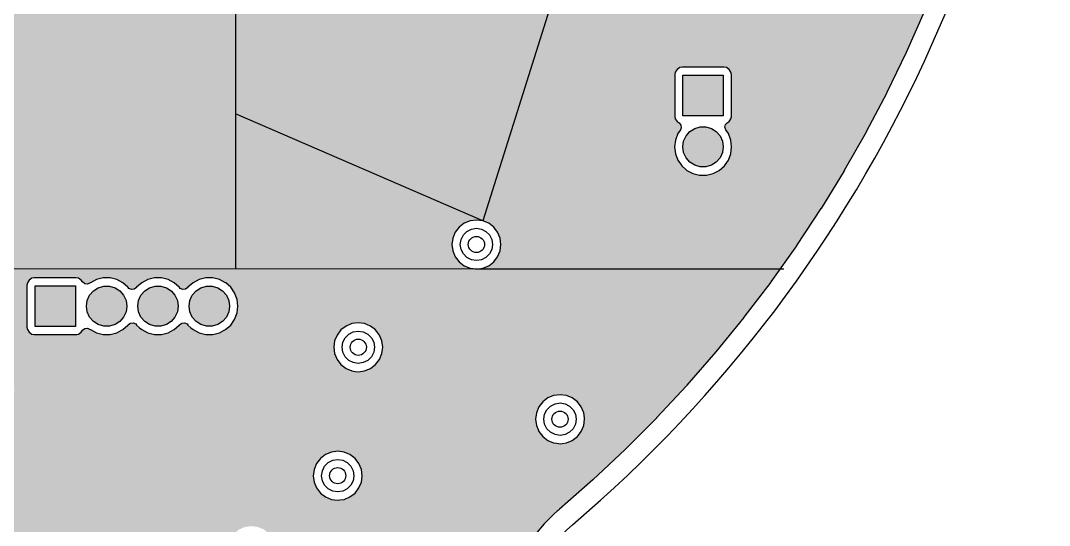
# Model space of a CAD drawing. Header units: millimetres. Extents: x -3894 to -3474, y -291 to 6.
# Drawn here: x -3628.17 to -3602.73, y -111.77 to -99.29 of the extents above; entities that cross this region are included whole.
import ezdxf

# ---------------------------------------------------------------- set-up
doc = ezdxf.new("R2010")
doc.units = ezdxf.units.MM
doc.layers.add('BLACK', color=7, linetype='Continuous')

msp = doc.modelspace()

# ---------------------------------------------------------------- hatches: boundary and pattern name
h = msp.add_hatch(color=256)
h.dxf.hatch_style = 1
h.paths.add_polyline_path([(-3613.481, -93.871), (-3613.471, -93.792), (-3616.961, -90.683), (-3617.022, -90.829), (-3617.118, -90.954), (-3617.243, -91.05), (-3617.39, -91.111), (-3617.459, -91.12), (-3617.546, -91.132), (-3617.633, -91.12), (-3617.703, -91.111), (-3617.849, -91.05), (-3621.903, -97.144), (-3621.84, -97.192), (-3621.744, -97.317), (-3621.684, -97.464), (-3621.663, -97.62), (-3621.684, -97.777), (-3621.744, -97.923), (-3621.84, -98.049), (-3621.966, -98.145), (-3622.112, -98.205), (-3622.216, -98.219), (-3622.269, -98.226), (-3622.347, -98.216), (-3622.425, -98.205), (-3622.572, -98.145), (-3622.697, -98.049), (-3622.793, -97.923), (-3622.807, -97.889), (-3622.854, -97.777), (-3622.854, -97.777), (-3622.857, -101.599), (-3616.744, -104.24)])
h.paths.add_polyline_path([(-3617.931, -97.669), (-3617.774, -97.648), (-3617.618, -97.669), (-3617.618, -97.669), (-3617.471, -97.729), (-3617.346, -97.826), (-3617.25, -97.951), (-3617.189, -98.097), (-3617.189, -98.097), (-3617.169, -98.254), (-3617.175, -98.306), (-3617.189, -98.411), (-3617.25, -98.557), (-3617.346, -98.682), (-3617.471, -98.778), (-3617.618, -98.839), (-3617.722, -98.853), (-3617.774, -98.86), (-3617.853, -98.849), (-3617.931, -98.839), (-3618.077, -98.778), (-3618.203, -98.682), (-3618.299, -98.557), (-3618.359, -98.411), (-3618.359, -98.411), (-3618.38, -98.254), (-3618.359, -98.097), (-3618.359, -98.097), (-3618.299, -97.951), (-3618.203, -97.826), (-3618.077, -97.729), (-3617.931, -97.669)], flags=16)
h.paths.add_polyline_path([(-3617.898, -97.873), (-3617.774, -97.854), (-3617.651, -97.873), (-3617.539, -97.93), (-3617.451, -98.019), (-3617.394, -98.13), (-3617.374, -98.254), (-3617.394, -98.377), (-3617.451, -98.489), (-3617.539, -98.577), (-3617.651, -98.634), (-3617.774, -98.654), (-3617.898, -98.634), (-3618.009, -98.577), (-3618.098, -98.489), (-3618.155, -98.377), (-3618.174, -98.254), (-3618.155, -98.13), (-3618.098, -98.019), (-3618.009, -97.93)], flags=0)
h.paths.add_polyline_path([(-3617.574, -98.254, -1), (-3617.974, -98.254, -1)], flags=0)
h = msp.add_hatch(color=256)
h.dxf.hatch_style = 1
h.paths.add_polyline_path([(-3605.047, -97.027), (-3605.046, -97.023), (-3604.705, -95.982), (-3604.704, -95.978), (-3604.398, -94.927), (-3612.399, -94.236), (-3612.448, -94.299), (-3612.573, -94.395), (-3612.719, -94.456), (-3612.824, -94.469), (-3612.876, -94.476), (-3612.954, -94.466), (-3613.033, -94.456), (-3613.179, -94.395), (-3613.304, -94.299), (-3613.4, -94.173), (-3613.461, -94.027), (-3613.461, -94.027), (-3613.481, -93.871), (-3616.744, -104.24), (-3616.744, -104.24), (-3616.598, -104.301), (-3616.472, -104.397), (-3616.376, -104.523), (-3616.316, -104.669), (-3616.295, -104.825), (-3616.316, -104.982), (-3616.376, -105.128), (-3616.472, -105.254), (-3616.598, -105.35), (-3616.744, -105.41), (-3616.849, -105.424), (-3616.862, -105.426), (-3609.391, -105.426), (-3608.988, -104.856), (-3608.985, -104.853), (-3608.383, -103.939), (-3608.381, -103.935), (-3607.809, -103.002), (-3607.807, -102.998), (-3607.267, -102.046), (-3607.265, -102.042), (-3606.756, -101.073), (-3606.755, -101.069), (-3606.279, -100.083), (-3606.277, -100.079), (-3605.834, -99.078), (-3605.833, -99.074), (-3605.424, -98.059), (-3605.422, -98.055)])
h.paths.add_polyline_path([(-3610.777, -100.442), (-3610.719, -100.454), (-3610.719, -100.454), (-3610.652, -100.498), (-3610.608, -100.564), (-3610.608, -100.564), (-3610.596, -100.623), (-3610.596, -100.623), (-3610.596, -101.662), (-3610.596, -101.662), (-3610.608, -101.721), (-3610.636, -101.763), (-3610.652, -101.787), (-3610.702, -101.82), (-3610.739, -101.859), (-3610.757, -101.927), (-3610.735, -101.993), (-3610.672, -102.084), (-3610.612, -102.244), (-3610.591, -102.412), (-3610.612, -102.581), (-3610.672, -102.74), (-3610.769, -102.88), (-3610.896, -102.993), (-3610.948, -103.021), (-3611.047, -103.072), (-3611.212, -103.113), (-3611.382, -103.113), (-3611.547, -103.072), (-3611.55, -103.07), (-3611.698, -102.993), (-3611.719, -102.974), (-3611.825, -102.88), (-3611.859, -102.831), (-3611.922, -102.74), (-3611.982, -102.581), (-3612.002, -102.412), (-3611.982, -102.244), (-3611.922, -102.084), (-3611.922, -102.084), (-3611.859, -101.993), (-3611.838, -101.943), (-3611.847, -101.874), (-3611.892, -101.82), (-3611.941, -101.787), (-3611.986, -101.721), (-3611.986, -101.721), (-3611.997, -101.662), (-3611.997, -100.623), (-3611.986, -100.564), (-3611.986, -100.564), (-3611.941, -100.498), (-3611.875, -100.454), (-3611.817, -100.442), (-3611.817, -100.442), (-3610.777, -100.442)], flags=16)
h.paths.add_polyline_path([(-3610.797, -100.642), (-3610.797, -101.642), (-3611.797, -101.642), (-3611.797, -100.642)], flags=0)
h.paths.add_polyline_path([(-3611.226, -101.917), (-3611.089, -101.958), (-3610.969, -102.035), (-3610.876, -102.142), (-3610.817, -102.272), (-3610.797, -102.412), (-3610.817, -102.553), (-3610.876, -102.683), (-3610.969, -102.79), (-3611.089, -102.867), (-3611.226, -102.907), (-3611.368, -102.907), (-3611.504, -102.867), (-3611.624, -102.79), (-3611.717, -102.683), (-3611.777, -102.553), (-3611.797, -102.412), (-3611.777, -102.272), (-3611.717, -102.142), (-3611.624, -102.035), (-3611.504, -101.958), (-3611.368, -101.917)], flags=0)
h = msp.add_hatch(color=256)
h.dxf.hatch_style = 1
h.paths.add_polyline_path([(-3622.854, -97.777), (-3622.874, -97.62), (-3626.901, -98.41), (-3626.922, -98.57), (-3626.982, -98.716), (-3627.078, -98.842), (-3627.204, -98.938), (-3627.35, -98.998), (-3627.455, -99.012), (-3627.507, -99.019), (-3627.585, -99.009), (-3627.664, -98.998), (-3627.81, -98.938), (-3627.935, -98.842), (-3628.031, -98.716), (-3628.092, -98.57), (-3628.092, -98.57), (-3628.102, -98.492), (-3634.002, -98.943), (-3634.002, -105.41), (-3622.861, -105.42)])
h.paths.add_polyline_path([(-3629.236, -100.208), (-3629.297, -100.354), (-3629.393, -100.479), (-3629.518, -100.575), (-3629.665, -100.636), (-3629.769, -100.65), (-3629.821, -100.657), (-3629.9, -100.646), (-3629.978, -100.636), (-3630.124, -100.575), (-3630.25, -100.479), (-3630.346, -100.354), (-3630.406, -100.208), (-3630.406, -100.208), (-3630.427, -100.051), (-3630.406, -99.894), (-3630.406, -99.894), (-3630.346, -99.748), (-3630.25, -99.623), (-3630.124, -99.526), (-3629.978, -99.466), (-3629.978, -99.466), (-3629.821, -99.445), (-3629.665, -99.466), (-3629.665, -99.466), (-3629.518, -99.526), (-3629.393, -99.623), (-3629.297, -99.748), (-3629.236, -99.894), (-3629.216, -100.051)], flags=16)
h.paths.add_polyline_path([(-3629.211, -101.619), (-3629.206, -101.662), (-3629.198, -101.721), (-3629.191, -101.776), (-3629.211, -101.933), (-3629.272, -102.079), (-3629.368, -102.204), (-3629.493, -102.3), (-3629.64, -102.361), (-3629.744, -102.375), (-3629.796, -102.382), (-3629.896, -102.368), (-3629.953, -102.361), (-3630.099, -102.3), (-3630.225, -102.204), (-3630.321, -102.079), (-3630.326, -102.066), (-3630.381, -101.933), (-3630.381, -101.933), (-3630.402, -101.776), (-3630.381, -101.619), (-3630.381, -101.619), (-3630.321, -101.473), (-3630.225, -101.348), (-3630.099, -101.251), (-3629.953, -101.191), (-3629.953, -101.191), (-3629.796, -101.17), (-3629.64, -101.191), (-3629.64, -101.191), (-3629.493, -101.251), (-3629.368, -101.348), (-3629.272, -101.473)], flags=16)
h.paths.add_polyline_path([(-3629.421, -100.051), (-3629.441, -100.174), (-3629.498, -100.286), (-3629.586, -100.374), (-3629.698, -100.431), (-3629.821, -100.451), (-3629.945, -100.431), (-3630.056, -100.374), (-3630.145, -100.286), (-3630.202, -100.174), (-3630.221, -100.051), (-3630.202, -99.927), (-3630.145, -99.816), (-3630.056, -99.727), (-3629.945, -99.67), (-3629.821, -99.651), (-3629.698, -99.67), (-3629.586, -99.727), (-3629.498, -99.816), (-3629.441, -99.927)], flags=0)
h.paths.add_polyline_path([(-3629.416, -101.652), (-3629.396, -101.776), (-3629.416, -101.899), (-3629.473, -102.011), (-3629.561, -102.099), (-3629.673, -102.156), (-3629.796, -102.176), (-3629.92, -102.156), (-3630.031, -102.099), (-3630.12, -102.011), (-3630.177, -101.899), (-3630.196, -101.776), (-3630.177, -101.652), (-3630.12, -101.541), (-3630.031, -101.452), (-3629.92, -101.395), (-3629.796, -101.376), (-3629.673, -101.395), (-3629.561, -101.452), (-3629.473, -101.541)], flags=0)
h.paths.add_polyline_path([(-3630.021, -100.051, -1), (-3629.621, -100.051, -1)], flags=0)
h.paths.add_polyline_path([(-3629.596, -101.776, -1), (-3629.996, -101.776, -1)], flags=0)
h = msp.add_hatch(color=256)
h.dxf.hatch_style = 1
h.paths.add_polyline_path([(-3610.797, -100.642), (-3611.797, -100.642), (-3611.797, -101.642), (-3610.797, -101.642)])
h.paths.add_polyline_path([(-3610.817, -102.553), (-3610.797, -102.412), (-3610.817, -102.272), (-3610.876, -102.142), (-3610.969, -102.035), (-3611.089, -101.958), (-3611.226, -101.917), (-3611.368, -101.917), (-3611.504, -101.958), (-3611.624, -102.035), (-3611.717, -102.142), (-3611.777, -102.272), (-3611.797, -102.412), (-3611.777, -102.553), (-3611.717, -102.683), (-3611.624, -102.79), (-3611.504, -102.867), (-3611.368, -102.907), (-3611.226, -102.907), (-3611.089, -102.867), (-3610.969, -102.79), (-3610.876, -102.683)])
h = msp.add_hatch(color=256)
h.dxf.hatch_style = 1
h.paths.add_polyline_path([(-3622.857, -101.599), (-3622.861, -105.42), (-3616.94, -105.426), (-3616.979, -105.421), (-3617.058, -105.41), (-3617.204, -105.35), (-3617.329, -105.254), (-3617.425, -105.128), (-3617.486, -104.982), (-3617.486, -104.982), (-3617.506, -104.825), (-3617.486, -104.669), (-3617.486, -104.669), (-3617.425, -104.523), (-3617.329, -104.397), (-3617.204, -104.301), (-3617.058, -104.24), (-3617.058, -104.24), (-3616.901, -104.22), (-3616.744, -104.24)])
h = msp.add_hatch(color=256)
h.dxf.hatch_style = 1
h.paths.add_polyline_path([(-3612.45, -109.114), (-3612.447, -109.111), (-3611.702, -108.31), (-3611.699, -108.306), (-3610.98, -107.481), (-3610.978, -107.477), (-3610.287, -106.628), (-3610.285, -106.625), (-3609.623, -105.753), (-3609.62, -105.75), (-3609.391, -105.426), (-3616.862, -105.426), (-3616.901, -105.431), (-3616.94, -105.426), (-3640.023, -105.404), (-3638.95, -113.685), (-3616.227, -113.899), (-3616.167, -113.558), (-3616.167, -113.558), (-3616.078, -113.223), (-3615.961, -112.897), (-3615.815, -112.582), (-3615.643, -112.281), (-3615.643, -112.281), (-3615.446, -111.996), (-3615.224, -111.73), (-3614.981, -111.483), (-3614.981, -111.483), (-3614.905, -111.418), (-3614.905, -111.418), (-3614.881, -111.398), (-3614.881, -111.398), (-3614.849, -111.371), (-3614.848, -111.37), (-3614.025, -110.646), (-3614.022, -110.643), (-3613.225, -109.893), (-3613.222, -109.89)])
h.paths.add_polyline_path([(-3629.519, -108.57), (-3629.539, -108.413), (-3629.519, -108.257), (-3629.519, -108.257), (-3629.458, -108.111), (-3629.362, -107.985), (-3629.237, -107.889), (-3629.091, -107.828), (-3629.091, -107.828), (-3628.934, -107.808), (-3628.777, -107.828), (-3628.777, -107.828), (-3628.631, -107.889), (-3628.505, -107.985), (-3628.409, -108.111), (-3628.349, -108.257), (-3628.331, -108.394), (-3628.328, -108.413), (-3628.349, -108.57), (-3628.409, -108.716), (-3628.505, -108.842), (-3628.631, -108.938), (-3628.777, -108.998), (-3628.882, -109.012), (-3628.934, -109.019), (-3629.012, -109.009), (-3629.091, -108.998), (-3629.237, -108.938), (-3629.362, -108.842), (-3629.458, -108.716), (-3629.519, -108.57)], flags=16)
h.paths.add_polyline_path([(-3629.334, -108.413), (-3629.314, -108.29), (-3629.257, -108.178), (-3629.169, -108.09), (-3629.057, -108.033), (-3628.934, -108.013), (-3628.81, -108.033), (-3628.699, -108.09), (-3628.61, -108.178), (-3628.553, -108.29), (-3628.534, -108.413), (-3628.553, -108.537), (-3628.61, -108.648), (-3628.699, -108.737), (-3628.81, -108.794), (-3628.934, -108.813), (-3629.057, -108.794), (-3629.169, -108.737), (-3629.257, -108.648), (-3629.314, -108.537)], flags=0)
h.paths.add_polyline_path([(-3629.134, -108.413, -1), (-3628.734, -108.413, -1)], flags=0)
h.paths.add_polyline_path([(-3628.015, -106.869), (-3628.015, -105.83), (-3628.004, -105.771), (-3627.959, -105.705), (-3627.893, -105.661), (-3627.835, -105.649), (-3627.835, -105.649), (-3626.795, -105.649), (-3626.795, -105.649), (-3626.737, -105.661), (-3626.737, -105.661), (-3626.67, -105.705), (-3626.639, -105.752), (-3626.586, -105.796), (-3626.517, -105.805), (-3626.454, -105.776), (-3626.446, -105.769), (-3626.446, -105.769), (-3626.295, -105.69), (-3626.13, -105.649), (-3625.96, -105.649), (-3625.795, -105.69), (-3625.644, -105.769), (-3625.517, -105.881), (-3625.512, -105.888), (-3625.494, -105.909), (-3625.431, -105.94), (-3625.362, -105.932), (-3625.308, -105.888), (-3625.303, -105.881), (-3625.176, -105.769), (-3625.025, -105.69), (-3624.86, -105.649), (-3624.69, -105.649), (-3624.525, -105.69), (-3624.374, -105.769), (-3624.247, -105.881), (-3624.242, -105.888), (-3624.224, -105.909), (-3624.161, -105.94), (-3624.092, -105.932), (-3624.038, -105.888), (-3624.033, -105.881), (-3623.906, -105.769), (-3623.755, -105.69), (-3623.59, -105.649), (-3623.42, -105.649), (-3623.255, -105.69), (-3623.104, -105.769), (-3623.096, -105.776), (-3622.977, -105.881), (-3622.88, -106.021), (-3622.82, -106.181), (-3622.799, -106.349), (-3622.82, -106.518), (-3622.88, -106.677), (-3622.977, -106.817), (-3623.104, -106.93), (-3623.136, -106.947), (-3623.255, -107.009), (-3623.42, -107.05), (-3623.59, -107.05), (-3623.755, -107.009), (-3623.906, -106.93), (-3623.958, -106.884), (-3624.033, -106.817), (-3624.038, -106.81), (-3624.056, -106.79), (-3624.118, -106.759), (-3624.188, -106.766), (-3624.242, -106.81), (-3624.247, -106.817), (-3624.374, -106.93), (-3624.406, -106.947), (-3624.525, -107.009), (-3624.69, -107.05), (-3624.86, -107.05), (-3625.025, -107.009), (-3625.176, -106.93), (-3625.228, -106.884), (-3625.303, -106.817), (-3625.308, -106.81), (-3625.326, -106.79), (-3625.388, -106.759), (-3625.458, -106.766), (-3625.512, -106.81), (-3625.517, -106.817), (-3625.644, -106.93), (-3625.676, -106.947), (-3625.795, -107.009), (-3625.96, -107.05), (-3626.13, -107.05), (-3626.295, -107.009), (-3626.446, -106.93), (-3626.454, -106.923), (-3626.516, -106.894), (-3626.585, -106.902), (-3626.639, -106.947), (-3626.67, -106.994), (-3626.737, -107.038), (-3626.78, -107.047), (-3626.795, -107.05), (-3627.835, -107.05), (-3627.835, -107.05), (-3627.835, -107.05), (-3627.893, -107.038), (-3627.893, -107.038), (-3627.959, -106.994), (-3628.004, -106.928)], flags=16)
h.paths.add_polyline_path([(-3627.815, -106.849), (-3627.815, -105.849), (-3626.815, -105.849), (-3626.815, -106.849)], flags=0)
h.paths.add_polyline_path([(-3626.525, -106.49), (-3626.545, -106.349), (-3626.525, -106.209), (-3626.465, -106.079), (-3626.372, -105.972), (-3626.252, -105.895), (-3626.116, -105.854), (-3625.974, -105.854), (-3625.837, -105.895), (-3625.717, -105.972), (-3625.624, -106.079), (-3625.565, -106.209), (-3625.545, -106.349), (-3625.565, -106.49), (-3625.624, -106.62), (-3625.717, -106.727), (-3625.837, -106.804), (-3625.974, -106.844), (-3626.116, -106.844), (-3626.252, -106.804), (-3626.372, -106.727), (-3626.465, -106.62)], flags=0)
h.paths.add_polyline_path([(-3625.255, -106.49), (-3625.275, -106.349), (-3625.255, -106.209), (-3625.195, -106.079), (-3625.102, -105.972), (-3624.982, -105.895), (-3624.846, -105.854), (-3624.704, -105.854), (-3624.567, -105.895), (-3624.447, -105.972), (-3624.354, -106.079), (-3624.295, -106.209), (-3624.275, -106.349), (-3624.295, -106.49), (-3624.354, -106.62), (-3624.447, -106.727), (-3624.567, -106.804), (-3624.704, -106.844), (-3624.846, -106.844), (-3624.982, -106.804), (-3625.102, -106.727), (-3625.195, -106.62)], flags=0)
h.paths.add_polyline_path([(-3623.985, -106.49), (-3624.005, -106.349), (-3623.985, -106.209), (-3623.925, -106.079), (-3623.832, -105.972), (-3623.712, -105.895), (-3623.576, -105.854), (-3623.434, -105.854), (-3623.297, -105.895), (-3623.177, -105.972), (-3623.084, -106.079), (-3623.025, -106.209), (-3623.005, -106.349), (-3623.025, -106.49), (-3623.084, -106.62), (-3623.177, -106.727), (-3623.297, -106.804), (-3623.434, -106.844), (-3623.576, -106.844), (-3623.712, -106.804), (-3623.832, -106.727), (-3623.925, -106.62)], flags=0)
h.paths.add_polyline_path([(-3623.048, -112.235), (-3623.048, -112.235), (-3622.988, -112.089), (-3622.892, -111.964), (-3622.766, -111.867), (-3622.62, -111.807), (-3622.62, -111.807), (-3622.463, -111.786), (-3622.307, -111.807), (-3622.307, -111.807), (-3622.16, -111.867), (-3622.035, -111.964), (-3621.939, -112.089), (-3621.878, -112.235), (-3621.86, -112.373), (-3621.858, -112.392), (-3621.878, -112.549), (-3621.939, -112.695), (-3622.035, -112.82), (-3622.16, -112.916), (-3622.307, -112.977), (-3622.411, -112.991), (-3622.463, -112.998), (-3622.542, -112.987), (-3622.62, -112.977), (-3622.766, -112.916), (-3622.892, -112.82), (-3622.988, -112.695), (-3622.996, -112.675), (-3623.048, -112.549), (-3623.048, -112.549), (-3623.069, -112.392)], flags=16)
h.paths.add_polyline_path([(-3622.844, -112.268), (-3622.787, -112.157), (-3622.698, -112.068), (-3622.587, -112.011), (-3622.463, -111.992), (-3622.34, -112.011), (-3622.228, -112.068), (-3622.14, -112.157), (-3622.083, -112.268), (-3622.063, -112.392), (-3622.083, -112.515), (-3622.14, -112.627), (-3622.228, -112.715), (-3622.34, -112.772), (-3622.463, -112.792), (-3622.587, -112.772), (-3622.698, -112.715), (-3622.787, -112.627), (-3622.844, -112.515), (-3622.863, -112.392)], flags=0)
h.paths.add_polyline_path([(-3622.263, -112.392, -1), (-3622.663, -112.392, -1)], flags=0)
h.paths.add_polyline_path([(-3620.915, -110.384), (-3620.915, -110.384), (-3620.854, -110.238), (-3620.758, -110.112), (-3620.633, -110.016), (-3620.487, -109.955), (-3620.487, -109.955), (-3620.33, -109.935), (-3620.173, -109.955), (-3620.173, -109.955), (-3620.069, -109.998), (-3620.027, -110.016), (-3619.901, -110.112), (-3619.805, -110.238), (-3619.745, -110.384), (-3619.724, -110.54), (-3619.745, -110.697), (-3619.805, -110.843), (-3619.901, -110.969), (-3620.027, -111.065), (-3620.173, -111.125), (-3620.278, -111.139), (-3620.33, -111.146), (-3620.408, -111.136), (-3620.487, -111.125), (-3620.633, -111.065), (-3620.758, -110.969), (-3620.854, -110.843), (-3620.915, -110.697), (-3620.915, -110.697), (-3620.935, -110.54)], flags=16)
h.paths.add_polyline_path([(-3620.73, -110.54), (-3620.71, -110.417), (-3620.653, -110.305), (-3620.565, -110.217), (-3620.453, -110.16), (-3620.33, -110.14), (-3620.206, -110.16), (-3620.095, -110.217), (-3620.006, -110.305), (-3619.949, -110.417), (-3619.93, -110.54), (-3619.949, -110.664), (-3620.006, -110.775), (-3620.095, -110.864), (-3620.206, -110.921), (-3620.33, -110.94), (-3620.453, -110.921), (-3620.565, -110.864), (-3620.653, -110.775), (-3620.71, -110.664)], flags=0)
h.paths.add_polyline_path([(-3620.13, -110.54, -1), (-3620.53, -110.54, -1)], flags=0)
h.paths.add_polyline_path([(-3620.427, -107.365), (-3620.407, -107.209), (-3620.407, -107.209), (-3620.346, -107.063), (-3620.25, -106.937), (-3620.125, -106.841), (-3619.979, -106.78), (-3619.979, -106.78), (-3619.822, -106.76), (-3619.665, -106.78), (-3619.665, -106.78), (-3619.592, -106.81), (-3619.519, -106.841), (-3619.393, -106.937), (-3619.297, -107.063), (-3619.237, -107.209), (-3619.216, -107.365), (-3619.237, -107.522), (-3619.297, -107.668), (-3619.393, -107.794), (-3619.519, -107.89), (-3619.665, -107.95), (-3619.77, -107.964), (-3619.822, -107.971), (-3619.9, -107.961), (-3619.979, -107.95), (-3620.125, -107.89), (-3620.25, -107.794), (-3620.346, -107.668), (-3620.407, -107.522), (-3620.407, -107.522)], flags=16)
h.paths.add_polyline_path([(-3620.222, -107.365), (-3620.202, -107.242), (-3620.145, -107.13), (-3620.057, -107.042), (-3619.945, -106.985), (-3619.822, -106.965), (-3619.698, -106.985), (-3619.587, -107.042), (-3619.498, -107.13), (-3619.441, -107.242), (-3619.422, -107.365), (-3619.441, -107.489), (-3619.498, -107.6), (-3619.587, -107.689), (-3619.698, -107.746), (-3619.822, -107.765), (-3619.945, -107.746), (-3620.057, -107.689), (-3620.145, -107.6), (-3620.202, -107.489)], flags=0)
h.paths.add_polyline_path([(-3620.022, -107.365, -1), (-3619.622, -107.365, -1)], flags=0)
h.paths.add_polyline_path([(-3615.419, -108.987), (-3615.419, -108.987), (-3615.358, -108.841), (-3615.262, -108.715), (-3615.137, -108.619), (-3614.991, -108.558), (-3614.991, -108.558), (-3614.834, -108.538), (-3614.677, -108.558), (-3614.677, -108.558), (-3614.531, -108.619), (-3614.405, -108.715), (-3614.309, -108.841), (-3614.249, -108.987), (-3614.232, -109.113), (-3614.228, -109.143), (-3614.249, -109.3), (-3614.309, -109.446), (-3614.405, -109.572), (-3614.531, -109.668), (-3614.677, -109.728), (-3614.782, -109.742), (-3614.834, -109.749), (-3614.912, -109.739), (-3614.991, -109.728), (-3615.137, -109.668), (-3615.262, -109.572), (-3615.358, -109.446), (-3615.378, -109.398), (-3615.419, -109.3), (-3615.419, -109.3), (-3615.439, -109.143)], flags=16)
h.paths.add_polyline_path([(-3615.234, -109.143), (-3615.214, -109.02), (-3615.157, -108.908), (-3615.069, -108.82), (-3614.957, -108.763), (-3614.834, -108.743), (-3614.71, -108.763), (-3614.599, -108.82), (-3614.51, -108.908), (-3614.453, -109.02), (-3614.434, -109.143), (-3614.453, -109.267), (-3614.51, -109.378), (-3614.599, -109.467), (-3614.71, -109.524), (-3614.834, -109.543), (-3614.957, -109.524), (-3615.069, -109.467), (-3615.157, -109.378), (-3615.214, -109.267)], flags=0)
h.paths.add_polyline_path([(-3614.634, -109.143, -1), (-3615.034, -109.143, -1)], flags=0)
h = msp.add_hatch(color=256)
h.dxf.hatch_style = 1
h.paths.add_polyline_path([(-3623.025, -106.209), (-3623.084, -106.079), (-3623.177, -105.972), (-3623.297, -105.895), (-3623.434, -105.854), (-3623.576, -105.854), (-3623.712, -105.895), (-3623.832, -105.972), (-3623.925, -106.079), (-3623.985, -106.209), (-3624.005, -106.349), (-3623.985, -106.49), (-3623.925, -106.62), (-3623.832, -106.727), (-3623.712, -106.804), (-3623.576, -106.844), (-3623.434, -106.844), (-3623.297, -106.804), (-3623.177, -106.727), (-3623.084, -106.62), (-3623.025, -106.49), (-3623.005, -106.349)])
h.paths.add_polyline_path([(-3624.275, -106.349), (-3624.295, -106.209), (-3624.354, -106.079), (-3624.447, -105.972), (-3624.567, -105.895), (-3624.704, -105.854), (-3624.846, -105.854), (-3624.982, -105.895), (-3625.102, -105.972), (-3625.195, -106.079), (-3625.255, -106.209), (-3625.275, -106.349), (-3625.255, -106.49), (-3625.195, -106.62), (-3625.102, -106.727), (-3624.982, -106.804), (-3624.846, -106.844), (-3624.704, -106.844), (-3624.567, -106.804), (-3624.447, -106.727), (-3624.354, -106.62), (-3624.295, -106.49)])
h.paths.add_polyline_path([(-3625.545, -106.349), (-3625.565, -106.209), (-3625.624, -106.079), (-3625.717, -105.972), (-3625.837, -105.895), (-3625.974, -105.854), (-3626.116, -105.854), (-3626.252, -105.895), (-3626.372, -105.972), (-3626.465, -106.079), (-3626.525, -106.209), (-3626.545, -106.349), (-3626.525, -106.49), (-3626.465, -106.62), (-3626.372, -106.727), (-3626.252, -106.804), (-3626.116, -106.844), (-3625.974, -106.844), (-3625.837, -106.804), (-3625.717, -106.727), (-3625.624, -106.62), (-3625.565, -106.49)])
h.paths.add_polyline_path([(-3626.815, -105.849), (-3627.815, -105.849), (-3627.815, -106.849), (-3626.815, -106.849)])

# ---------------------------------------------------------------- linework, layer by layer
for p, q in [((-3613.481, -93.871), (-3616.744, -104.24)), ((-3622.854, -97.777), (-3622.861, -105.42)), ((-3616.744, -104.24), (-3622.857, -101.599)), ((-3663.106, -105.382), (-3616.94, -105.426)), ((-3616.94, -105.426), (-3609.304, -105.426))]:
    msp.add_line(p, q)
at = {"layer": 'BLACK', "linetype": 'Continuous'}
for p, q in [((-3605.834, -99.078), (-3606.277, -100.079)), ((-3606.279, -100.083), (-3606.755, -101.069)), ((-3606.277, -100.079), (-3606.279, -100.083)), ((-3611.875, -100.454), (-3611.941, -100.498)), ((-3611.817, -100.442), (-3611.875, -100.454)), ((-3611.875, -100.454), (-3611.875, -100.454)), ((-3610.777, -100.442), (-3611.817, -100.442)), ((-3611.817, -100.442), (-3611.817, -100.442)), ((-3610.719, -100.454), (-3610.777, -100.442)), ((-3610.777, -100.442), (-3610.777, -100.442)), ((-3610.652, -100.498), (-3610.719, -100.454)), ((-3610.719, -100.454), (-3610.719, -100.454)), ((-3611.986, -100.564), (-3611.997, -100.623)), ((-3611.997, -100.623), (-3611.997, -101.662)), ((-3611.941, -100.498), (-3611.986, -100.564)), ((-3611.986, -100.564), (-3611.986, -100.564)), ((-3611.797, -101.642), (-3611.797, -100.642)), ((-3611.797, -100.642), (-3610.797, -100.642)), ((-3610.797, -100.642), (-3610.797, -101.642)), ((-3610.608, -100.564), (-3610.652, -100.498)), ((-3610.596, -100.623), (-3610.608, -100.564)), ((-3610.608, -100.564), (-3610.608, -100.564)), ((-3610.596, -101.662), (-3610.596, -100.623)), ((-3610.596, -100.623), (-3610.596, -100.623)), ((-3606.756, -101.073), (-3607.265, -102.042)), ((-3606.755, -101.069), (-3606.756, -101.073)), ((-3611.997, -101.662), (-3611.986, -101.721)), ((-3611.986, -101.721), (-3611.986, -101.721)), ((-3611.986, -101.721), (-3611.941, -101.787)), ((-3610.797, -101.642), (-3611.797, -101.642)), ((-3610.636, -101.763), (-3610.608, -101.721)), ((-3610.608, -101.721), (-3610.596, -101.662)), ((-3610.608, -101.721), (-3610.608, -101.721)), ((-3610.608, -101.721), (-3610.608, -101.721)), ((-3610.596, -101.662), (-3610.596, -101.662)), ((-3611.941, -101.787), (-3611.892, -101.82)), ((-3611.859, -101.993), (-3611.922, -102.084)), ((-3611.892, -101.82), (-3611.847, -101.874)), ((-3611.838, -101.943), (-3611.859, -101.993)), ((-3611.847, -101.874), (-3611.838, -101.943)), ((-3611.624, -102.035), (-3611.504, -101.958)), ((-3611.504, -101.958), (-3611.368, -101.917)), ((-3611.368, -101.917), (-3611.226, -101.917)), ((-3611.226, -101.917), (-3611.089, -101.958)), ((-3611.089, -101.958), (-3610.969, -102.035)), ((-3610.757, -101.927), (-3610.739, -101.859)), ((-3610.735, -101.993), (-3610.757, -101.927)), ((-3610.739, -101.859), (-3610.702, -101.82)), ((-3610.672, -102.084), (-3610.735, -101.993)), ((-3610.702, -101.82), (-3610.652, -101.787)), ((-3610.652, -101.787), (-3610.636, -101.763)), ((-3611.982, -102.244), (-3612.002, -102.412)), ((-3611.922, -102.084), (-3611.982, -102.244)), ((-3611.982, -102.244), (-3611.982, -102.244)), ((-3611.922, -102.084), (-3611.922, -102.084)), ((-3611.777, -102.272), (-3611.717, -102.142)), ((-3611.717, -102.142), (-3611.624, -102.035)), ((-3610.969, -102.035), (-3610.876, -102.142)), ((-3610.876, -102.142), (-3610.817, -102.272)), ((-3610.612, -102.244), (-3610.672, -102.084)), ((-3610.672, -102.084), (-3610.672, -102.084)), ((-3610.672, -102.084), (-3610.672, -102.084)), ((-3610.591, -102.412), (-3610.612, -102.244)), ((-3607.267, -102.046), (-3607.807, -102.998)), ((-3607.265, -102.042), (-3607.267, -102.046)), ((-3612.002, -102.412), (-3611.982, -102.581)), ((-3611.797, -102.412), (-3611.777, -102.272)), ((-3611.777, -102.553), (-3611.797, -102.412)), ((-3610.817, -102.272), (-3610.797, -102.412)), ((-3610.797, -102.412), (-3610.817, -102.553)), ((-3610.612, -102.581), (-3610.591, -102.412)), ((-3611.982, -102.581), (-3611.982, -102.581)), ((-3611.982, -102.581), (-3611.922, -102.74)), ((-3611.922, -102.74), (-3611.859, -102.831)), ((-3611.717, -102.683), (-3611.777, -102.553)), ((-3611.624, -102.79), (-3611.717, -102.683)), ((-3610.876, -102.683), (-3610.969, -102.79)), ((-3610.817, -102.553), (-3610.876, -102.683)), ((-3610.769, -102.88), (-3610.672, -102.74)), ((-3610.672, -102.74), (-3610.612, -102.581)), ((-3611.859, -102.831), (-3611.825, -102.88)), ((-3611.825, -102.88), (-3611.719, -102.974)), ((-3611.719, -102.974), (-3611.698, -102.993)), ((-3611.698, -102.993), (-3611.55, -103.07)), ((-3611.504, -102.867), (-3611.624, -102.79)), ((-3611.368, -102.907), (-3611.504, -102.867)), ((-3611.226, -102.907), (-3611.368, -102.907)), ((-3611.089, -102.867), (-3611.226, -102.907)), ((-3610.969, -102.79), (-3611.089, -102.867)), ((-3611.047, -103.072), (-3610.948, -103.021)), ((-3610.948, -103.021), (-3610.896, -102.993)), ((-3610.896, -102.993), (-3610.769, -102.88)), ((-3610.896, -102.993), (-3610.896, -102.993)), ((-3610.896, -102.993), (-3610.896, -102.993)), ((-3607.809, -103.002), (-3608.381, -103.935)), ((-3607.807, -102.998), (-3607.809, -103.002)), ((-3611.55, -103.07), (-3611.547, -103.072)), ((-3611.547, -103.072), (-3611.382, -103.113)), ((-3611.382, -103.113), (-3611.212, -103.113)), ((-3611.212, -103.113), (-3611.047, -103.072)), ((-3608.383, -103.939), (-3608.985, -104.853)), ((-3608.381, -103.935), (-3608.383, -103.939)), ((-3617.058, -104.24), (-3617.204, -104.301)), ((-3616.901, -104.22), (-3617.058, -104.24)), ((-3617.058, -104.24), (-3617.058, -104.24)), ((-3616.744, -104.24), (-3616.901, -104.22)), ((-3616.901, -104.22), (-3616.901, -104.22)), ((-3616.598, -104.301), (-3616.744, -104.24)), ((-3616.744, -104.24), (-3616.744, -104.24)), ((-3617.425, -104.523), (-3617.486, -104.669)), ((-3617.329, -104.397), (-3617.425, -104.523)), ((-3617.204, -104.301), (-3617.329, -104.397)), ((-3617.224, -104.59), (-3617.136, -104.502)), ((-3617.136, -104.502), (-3617.024, -104.445)), ((-3617.024, -104.445), (-3616.901, -104.425)), ((-3616.901, -104.425), (-3616.777, -104.445)), ((-3616.777, -104.445), (-3616.666, -104.502)), ((-3616.666, -104.502), (-3616.577, -104.59)), ((-3616.472, -104.397), (-3616.598, -104.301)), ((-3616.376, -104.523), (-3616.472, -104.397)), ((-3616.316, -104.669), (-3616.376, -104.523)), ((-3617.486, -104.669), (-3617.506, -104.825)), ((-3617.486, -104.669), (-3617.486, -104.669)), ((-3617.301, -104.825), (-3617.281, -104.702)), ((-3617.281, -104.702), (-3617.224, -104.59)), ((-3616.577, -104.59), (-3616.52, -104.702)), ((-3616.52, -104.702), (-3616.501, -104.825)), ((-3616.295, -104.825), (-3616.316, -104.669)), ((-3617.506, -104.825), (-3617.486, -104.982)), ((-3617.506, -104.825), (-3617.506, -104.825)), ((-3617.486, -104.982), (-3617.486, -104.982)), ((-3617.486, -104.982), (-3617.425, -105.128)), ((-3617.281, -104.949), (-3617.301, -104.825)), ((-3617.224, -105.06), (-3617.281, -104.949)), ((-3617.136, -105.149), (-3617.224, -105.06)), ((-3616.577, -105.06), (-3616.666, -105.149)), ((-3616.52, -104.949), (-3616.577, -105.06)), ((-3616.501, -104.825), (-3616.52, -104.949)), ((-3616.376, -105.128), (-3616.316, -104.982)), ((-3616.316, -104.982), (-3616.295, -104.825)), ((-3608.988, -104.856), (-3609.62, -105.75)), ((-3608.985, -104.853), (-3608.988, -104.856)), ((-3617.425, -105.128), (-3617.329, -105.254)), ((-3617.329, -105.254), (-3617.204, -105.35)), ((-3617.024, -105.206), (-3617.136, -105.149)), ((-3616.901, -105.225), (-3617.024, -105.206)), ((-3616.777, -105.206), (-3616.901, -105.225)), ((-3616.666, -105.149), (-3616.777, -105.206)), ((-3616.598, -105.35), (-3616.472, -105.254)), ((-3616.472, -105.254), (-3616.376, -105.128)), ((-3617.204, -105.35), (-3617.058, -105.41)), ((-3617.058, -105.41), (-3616.979, -105.421)), ((-3616.979, -105.421), (-3616.901, -105.431)), ((-3616.901, -105.431), (-3616.849, -105.424)), ((-3616.901, -105.431), (-3616.901, -105.431)), ((-3616.901, -105.431), (-3616.901, -105.431)), ((-3616.849, -105.424), (-3616.744, -105.41)), ((-3616.744, -105.41), (-3616.598, -105.35)), ((-3628.004, -105.771), (-3628.015, -105.83)), ((-3627.959, -105.705), (-3628.004, -105.771)), ((-3628.004, -105.771), (-3628.004, -105.771)), ((-3627.893, -105.661), (-3627.959, -105.705)), ((-3627.835, -105.649), (-3627.893, -105.661)), ((-3627.893, -105.661), (-3627.893, -105.661)), ((-3626.795, -105.649), (-3627.835, -105.649)), ((-3627.835, -105.649), (-3627.835, -105.649)), ((-3626.737, -105.661), (-3626.795, -105.649)), ((-3626.795, -105.649), (-3626.795, -105.649)), ((-3626.67, -105.705), (-3626.737, -105.661)), ((-3626.737, -105.661), (-3626.737, -105.661)), ((-3626.639, -105.752), (-3626.67, -105.705)), ((-3626.586, -105.796), (-3626.639, -105.752)), ((-3626.517, -105.805), (-3626.586, -105.796)), ((-3626.454, -105.776), (-3626.517, -105.805)), ((-3626.446, -105.769), (-3626.454, -105.776)), ((-3626.295, -105.69), (-3626.446, -105.769)), ((-3626.446, -105.769), (-3626.446, -105.769)), ((-3626.13, -105.649), (-3626.295, -105.69)), ((-3625.96, -105.649), (-3626.13, -105.649)), ((-3625.795, -105.69), (-3625.96, -105.649)), ((-3625.644, -105.769), (-3625.795, -105.69)), ((-3625.517, -105.881), (-3625.644, -105.769)), ((-3625.176, -105.769), (-3625.303, -105.881)), ((-3625.025, -105.69), (-3625.176, -105.769)), ((-3624.86, -105.649), (-3625.025, -105.69)), ((-3624.69, -105.649), (-3624.86, -105.649)), ((-3624.525, -105.69), (-3624.69, -105.649)), ((-3624.374, -105.769), (-3624.525, -105.69)), ((-3624.247, -105.881), (-3624.374, -105.769)), ((-3623.906, -105.769), (-3624.033, -105.881)), ((-3623.755, -105.69), (-3623.906, -105.769)), ((-3623.59, -105.649), (-3623.755, -105.69)), ((-3623.42, -105.649), (-3623.59, -105.649)), ((-3623.255, -105.69), (-3623.42, -105.649)), ((-3623.104, -105.769), (-3623.255, -105.69)), ((-3623.096, -105.776), (-3623.104, -105.769)), ((-3622.977, -105.881), (-3623.096, -105.776)), ((-3609.623, -105.753), (-3610.285, -106.625)), ((-3609.62, -105.75), (-3609.623, -105.753)), ((-3628.015, -105.83), (-3628.015, -106.869)), ((-3627.815, -106.849), (-3627.815, -105.849)), ((-3627.815, -105.849), (-3626.815, -105.849)), ((-3626.815, -105.849), (-3626.815, -106.849)), ((-3626.465, -106.079), (-3626.372, -105.972)), ((-3626.372, -105.972), (-3626.252, -105.895)), ((-3626.252, -105.895), (-3626.116, -105.854)), ((-3626.116, -105.854), (-3625.974, -105.854)), ((-3625.974, -105.854), (-3625.837, -105.895)), ((-3625.837, -105.895), (-3625.717, -105.972)), ((-3625.717, -105.972), (-3625.624, -106.079)), ((-3625.512, -105.888), (-3625.517, -105.881)), ((-3625.494, -105.909), (-3625.512, -105.888)), ((-3625.431, -105.94), (-3625.494, -105.909)), ((-3625.362, -105.932), (-3625.431, -105.94)), ((-3625.308, -105.888), (-3625.362, -105.932)), ((-3625.303, -105.881), (-3625.308, -105.888)), ((-3625.195, -106.079), (-3625.102, -105.972)), ((-3625.102, -105.972), (-3624.982, -105.895)), ((-3624.982, -105.895), (-3624.846, -105.854)), ((-3624.846, -105.854), (-3624.704, -105.854)), ((-3624.704, -105.854), (-3624.567, -105.895)), ((-3624.567, -105.895), (-3624.447, -105.972)), ((-3624.447, -105.972), (-3624.354, -106.079)), ((-3624.242, -105.888), (-3624.247, -105.881)), ((-3624.224, -105.909), (-3624.242, -105.888)), ((-3624.161, -105.94), (-3624.224, -105.909)), ((-3624.092, -105.932), (-3624.161, -105.94)), ((-3624.038, -105.888), (-3624.092, -105.932)), ((-3624.033, -105.881), (-3624.038, -105.888)), ((-3623.925, -106.079), (-3623.832, -105.972)), ((-3623.832, -105.972), (-3623.712, -105.895)), ((-3623.712, -105.895), (-3623.576, -105.854)), ((-3623.576, -105.854), (-3623.434, -105.854)), ((-3623.434, -105.854), (-3623.297, -105.895)), ((-3623.297, -105.895), (-3623.177, -105.972)), ((-3623.177, -105.972), (-3623.084, -106.079)), ((-3622.88, -106.021), (-3622.977, -105.881)), ((-3622.82, -106.181), (-3622.88, -106.021)), ((-3626.545, -106.349), (-3626.525, -106.209)), ((-3626.525, -106.209), (-3626.465, -106.079)), ((-3625.624, -106.079), (-3625.565, -106.209)), ((-3625.565, -106.209), (-3625.545, -106.349)), ((-3625.275, -106.349), (-3625.255, -106.209)), ((-3625.255, -106.209), (-3625.195, -106.079)), ((-3624.354, -106.079), (-3624.295, -106.209)), ((-3624.295, -106.209), (-3624.275, -106.349)), ((-3624.005, -106.349), (-3623.985, -106.209)), ((-3623.985, -106.209), (-3623.925, -106.079)), ((-3623.084, -106.079), (-3623.025, -106.209)), ((-3623.025, -106.209), (-3623.005, -106.349)), ((-3622.799, -106.349), (-3622.82, -106.181)), ((-3626.525, -106.49), (-3626.545, -106.349)), ((-3626.465, -106.62), (-3626.525, -106.49)), ((-3625.565, -106.49), (-3625.624, -106.62)), ((-3625.545, -106.349), (-3625.565, -106.49)), ((-3625.255, -106.49), (-3625.275, -106.349)), ((-3625.195, -106.62), (-3625.255, -106.49)), ((-3624.295, -106.49), (-3624.354, -106.62)), ((-3624.275, -106.349), (-3624.295, -106.49)), ((-3623.985, -106.49), (-3624.005, -106.349)), ((-3623.925, -106.62), (-3623.985, -106.49)), ((-3623.025, -106.49), (-3623.084, -106.62)), ((-3623.005, -106.349), (-3623.025, -106.49)), ((-3622.88, -106.677), (-3622.82, -106.518)), ((-3622.82, -106.518), (-3622.799, -106.349)), ((-3626.372, -106.727), (-3626.465, -106.62)), ((-3626.252, -106.804), (-3626.372, -106.727)), ((-3626.116, -106.844), (-3626.252, -106.804)), ((-3625.837, -106.804), (-3625.974, -106.844)), ((-3625.717, -106.727), (-3625.837, -106.804)), ((-3625.624, -106.62), (-3625.717, -106.727)), ((-3625.644, -106.93), (-3625.517, -106.817)), ((-3625.517, -106.817), (-3625.512, -106.81)), ((-3625.512, -106.81), (-3625.458, -106.766)), ((-3625.458, -106.766), (-3625.388, -106.759)), ((-3625.388, -106.759), (-3625.326, -106.79)), ((-3625.326, -106.79), (-3625.308, -106.81)), ((-3625.308, -106.81), (-3625.303, -106.817)), ((-3625.303, -106.817), (-3625.228, -106.884)), ((-3625.102, -106.727), (-3625.195, -106.62)), ((-3624.982, -106.804), (-3625.102, -106.727)), ((-3624.846, -106.844), (-3624.982, -106.804)), ((-3624.567, -106.804), (-3624.704, -106.844)), ((-3624.447, -106.727), (-3624.567, -106.804)), ((-3624.354, -106.62), (-3624.447, -106.727)), ((-3624.374, -106.93), (-3624.247, -106.817)), ((-3624.247, -106.817), (-3624.242, -106.81)), ((-3624.242, -106.81), (-3624.188, -106.766)), ((-3624.188, -106.766), (-3624.118, -106.759)), ((-3624.118, -106.759), (-3624.056, -106.79)), ((-3624.056, -106.79), (-3624.038, -106.81)), ((-3624.038, -106.81), (-3624.033, -106.817)), ((-3624.033, -106.817), (-3623.958, -106.884)), ((-3623.832, -106.727), (-3623.925, -106.62)), ((-3623.712, -106.804), (-3623.832, -106.727)), ((-3623.576, -106.844), (-3623.712, -106.804)), ((-3623.297, -106.804), (-3623.434, -106.844)), ((-3623.177, -106.727), (-3623.297, -106.804)), ((-3623.084, -106.62), (-3623.177, -106.727)), ((-3623.104, -106.93), (-3622.977, -106.817)), ((-3622.977, -106.817), (-3622.88, -106.677)), ((-3620.125, -106.841), (-3620.25, -106.937)), ((-3619.979, -106.78), (-3620.125, -106.841)), ((-3619.822, -106.76), (-3619.979, -106.78)), ((-3619.979, -106.78), (-3619.979, -106.78)), ((-3619.665, -106.78), (-3619.822, -106.76)), ((-3619.822, -106.76), (-3619.822, -106.76)), ((-3619.592, -106.81), (-3619.665, -106.78)), ((-3619.665, -106.78), (-3619.665, -106.78)), ((-3619.519, -106.841), (-3619.592, -106.81)), ((-3619.393, -106.937), (-3619.519, -106.841)), ((-3610.287, -106.628), (-3610.978, -107.477)), ((-3610.285, -106.625), (-3610.287, -106.628)), ((-3628.015, -106.869), (-3628.004, -106.928)), ((-3628.004, -106.928), (-3628.004, -106.928)), ((-3628.004, -106.928), (-3627.959, -106.994)), ((-3627.959, -106.994), (-3627.893, -107.038)), ((-3627.893, -107.038), (-3627.893, -107.038)), ((-3627.893, -107.038), (-3627.835, -107.05)), ((-3627.835, -107.05), (-3627.835, -107.05)), ((-3627.835, -107.05), (-3627.835, -107.05)), ((-3627.835, -107.05), (-3626.795, -107.05)), ((-3626.815, -106.849), (-3627.815, -106.849)), ((-3626.795, -107.05), (-3626.78, -107.047)), ((-3626.795, -107.05), (-3626.795, -107.05)), ((-3626.78, -107.047), (-3626.737, -107.038)), ((-3626.737, -107.038), (-3626.67, -106.994)), ((-3626.737, -107.038), (-3626.737, -107.038)), ((-3626.737, -107.038), (-3626.737, -107.038)), ((-3626.67, -106.994), (-3626.639, -106.947)), ((-3626.639, -106.947), (-3626.585, -106.902)), ((-3626.585, -106.902), (-3626.516, -106.894)), ((-3626.516, -106.894), (-3626.454, -106.923)), ((-3626.454, -106.923), (-3626.446, -106.93)), ((-3626.446, -106.93), (-3626.295, -107.009)), ((-3626.295, -107.009), (-3626.13, -107.05)), ((-3626.13, -107.05), (-3625.96, -107.05)), ((-3625.974, -106.844), (-3626.116, -106.844)), ((-3625.96, -107.05), (-3625.795, -107.009)), ((-3625.795, -107.009), (-3625.676, -106.947)), ((-3625.676, -106.947), (-3625.644, -106.93)), ((-3625.644, -106.93), (-3625.644, -106.93)), ((-3625.644, -106.93), (-3625.644, -106.93)), ((-3625.228, -106.884), (-3625.176, -106.93)), ((-3625.176, -106.93), (-3625.025, -107.009)), ((-3625.025, -107.009), (-3625.025, -107.009)), ((-3625.025, -107.009), (-3624.86, -107.05)), ((-3624.86, -107.05), (-3624.69, -107.05)), ((-3624.704, -106.844), (-3624.846, -106.844)), ((-3624.69, -107.05), (-3624.525, -107.009)), ((-3624.525, -107.009), (-3624.406, -106.947)), ((-3624.406, -106.947), (-3624.374, -106.93)), ((-3624.374, -106.93), (-3624.374, -106.93)), ((-3624.374, -106.93), (-3624.374, -106.93)), ((-3623.958, -106.884), (-3623.906, -106.93)), ((-3623.906, -106.93), (-3623.755, -107.009)), ((-3623.755, -107.009), (-3623.755, -107.009)), ((-3623.755, -107.009), (-3623.59, -107.05)), ((-3623.59, -107.05), (-3623.42, -107.05)), ((-3623.434, -106.844), (-3623.576, -106.844)), ((-3623.42, -107.05), (-3623.255, -107.009)), ((-3623.255, -107.009), (-3623.136, -106.947)), ((-3623.136, -106.947), (-3623.104, -106.93)), ((-3623.104, -106.93), (-3623.104, -106.93)), ((-3623.104, -106.93), (-3623.104, -106.93)), ((-3620.346, -107.063), (-3620.407, -107.209)), ((-3620.25, -106.937), (-3620.346, -107.063)), ((-3620.145, -107.13), (-3620.057, -107.042)), ((-3620.057, -107.042), (-3619.945, -106.985)), ((-3619.945, -106.985), (-3619.822, -106.965)), ((-3619.822, -106.965), (-3619.698, -106.985)), ((-3619.698, -106.985), (-3619.587, -107.042)), ((-3619.587, -107.042), (-3619.498, -107.13)), ((-3619.297, -107.063), (-3619.393, -106.937)), ((-3619.237, -107.209), (-3619.297, -107.063)), ((-3620.407, -107.209), (-3620.427, -107.365)), ((-3620.407, -107.209), (-3620.407, -107.209)), ((-3620.222, -107.365), (-3620.202, -107.242)), ((-3620.202, -107.242), (-3620.145, -107.13)), ((-3619.498, -107.13), (-3619.441, -107.242)), ((-3619.441, -107.242), (-3619.422, -107.365)), ((-3619.216, -107.365), (-3619.237, -107.209)), ((-3620.427, -107.365), (-3620.407, -107.522)), ((-3620.427, -107.365), (-3620.427, -107.365)), ((-3620.407, -107.522), (-3620.407, -107.522)), ((-3620.407, -107.522), (-3620.348, -107.664)), ((-3620.202, -107.489), (-3620.222, -107.365)), ((-3620.145, -107.6), (-3620.202, -107.489)), ((-3620.057, -107.689), (-3620.145, -107.6)), ((-3619.498, -107.6), (-3619.587, -107.689)), ((-3619.441, -107.489), (-3619.498, -107.6)), ((-3619.422, -107.365), (-3619.441, -107.489)), ((-3619.297, -107.668), (-3619.237, -107.522)), ((-3619.237, -107.522), (-3619.216, -107.365)), ((-3610.98, -107.481), (-3611.699, -108.306)), ((-3610.978, -107.477), (-3610.98, -107.481)), ((-3620.348, -107.664), (-3620.346, -107.668)), ((-3620.346, -107.668), (-3620.25, -107.794)), ((-3620.25, -107.794), (-3620.125, -107.89)), ((-3619.945, -107.746), (-3620.057, -107.689)), ((-3619.822, -107.765), (-3619.945, -107.746)), ((-3619.698, -107.746), (-3619.822, -107.765)), ((-3619.587, -107.689), (-3619.698, -107.746)), ((-3619.519, -107.89), (-3619.393, -107.794)), ((-3619.393, -107.794), (-3619.297, -107.668)), ((-3620.125, -107.89), (-3619.979, -107.95)), ((-3619.979, -107.95), (-3619.9, -107.961)), ((-3619.9, -107.961), (-3619.822, -107.971)), ((-3619.822, -107.971), (-3619.77, -107.964)), ((-3619.822, -107.971), (-3619.822, -107.971)), ((-3619.822, -107.971), (-3619.822, -107.971)), ((-3619.77, -107.964), (-3619.665, -107.95)), ((-3619.665, -107.95), (-3619.519, -107.89)), ((-3611.702, -108.31), (-3612.447, -109.111)), ((-3611.699, -108.306), (-3611.702, -108.31)), ((-3615.137, -108.619), (-3615.262, -108.715)), ((-3614.991, -108.558), (-3615.137, -108.619)), ((-3614.834, -108.538), (-3614.991, -108.558)), ((-3614.991, -108.558), (-3614.991, -108.558)), ((-3614.677, -108.558), (-3614.834, -108.538)), ((-3614.834, -108.538), (-3614.834, -108.538)), ((-3614.531, -108.619), (-3614.677, -108.558)), ((-3614.677, -108.558), (-3614.677, -108.558)), ((-3614.405, -108.715), (-3614.531, -108.619)), ((-3615.358, -108.841), (-3615.419, -108.987)), ((-3615.262, -108.715), (-3615.358, -108.841)), ((-3615.157, -108.908), (-3615.069, -108.82)), ((-3615.069, -108.82), (-3614.957, -108.763)), ((-3614.957, -108.763), (-3614.834, -108.743)), ((-3614.834, -108.743), (-3614.71, -108.763)), ((-3614.71, -108.763), (-3614.599, -108.82)), ((-3614.599, -108.82), (-3614.51, -108.908)), ((-3614.309, -108.841), (-3614.405, -108.715)), ((-3614.249, -108.987), (-3614.309, -108.841)), ((-3615.419, -108.987), (-3615.439, -109.143)), ((-3615.419, -108.987), (-3615.419, -108.987)), ((-3615.234, -109.143), (-3615.214, -109.02)), ((-3615.214, -109.02), (-3615.157, -108.908)), ((-3614.51, -108.908), (-3614.453, -109.02)), ((-3614.453, -109.02), (-3614.434, -109.143)), ((-3614.232, -109.113), (-3614.249, -108.987)), ((-3614.249, -108.987), (-3614.249, -108.987)), ((-3614.228, -109.143), (-3614.232, -109.113)), ((-3612.45, -109.114), (-3613.222, -109.89)), ((-3612.447, -109.111), (-3612.45, -109.114)), ((-3615.439, -109.143), (-3615.419, -109.3)), ((-3615.439, -109.143), (-3615.439, -109.143)), ((-3615.419, -109.3), (-3615.419, -109.3)), ((-3615.419, -109.3), (-3615.378, -109.398)), ((-3615.214, -109.267), (-3615.234, -109.143)), ((-3615.157, -109.378), (-3615.214, -109.267)), ((-3615.069, -109.467), (-3615.157, -109.378)), ((-3614.51, -109.378), (-3614.599, -109.467)), ((-3614.453, -109.267), (-3614.51, -109.378)), ((-3614.434, -109.143), (-3614.453, -109.267)), ((-3614.309, -109.446), (-3614.249, -109.3)), ((-3614.249, -109.3), (-3614.228, -109.143)), ((-3615.378, -109.398), (-3615.358, -109.446)), ((-3615.358, -109.446), (-3615.262, -109.572)), ((-3615.262, -109.572), (-3615.137, -109.668)), ((-3614.957, -109.524), (-3615.069, -109.467)), ((-3614.834, -109.543), (-3614.957, -109.524)), ((-3614.71, -109.524), (-3614.834, -109.543)), ((-3614.599, -109.467), (-3614.71, -109.524)), ((-3614.531, -109.668), (-3614.405, -109.572)), ((-3614.405, -109.572), (-3614.309, -109.446)), ((-3615.137, -109.668), (-3614.991, -109.728)), ((-3614.991, -109.728), (-3614.912, -109.739)), ((-3614.912, -109.739), (-3614.834, -109.749)), ((-3614.834, -109.749), (-3614.782, -109.742)), ((-3614.834, -109.749), (-3614.834, -109.749)), ((-3614.834, -109.749), (-3614.834, -109.749)), ((-3614.782, -109.742), (-3614.677, -109.728)), ((-3614.677, -109.728), (-3614.531, -109.668)), ((-3613.225, -109.893), (-3614.022, -110.643)), ((-3613.222, -109.89), (-3613.225, -109.893)), ((-3620.758, -110.112), (-3620.854, -110.238)), ((-3620.633, -110.016), (-3620.758, -110.112)), ((-3620.487, -109.955), (-3620.633, -110.016)), ((-3620.33, -109.935), (-3620.487, -109.955)), ((-3620.487, -109.955), (-3620.487, -109.955)), ((-3620.453, -110.16), (-3620.33, -110.14)), ((-3620.173, -109.955), (-3620.33, -109.935)), ((-3620.33, -109.935), (-3620.33, -109.935)), ((-3620.33, -110.14), (-3620.206, -110.16)), ((-3620.069, -109.998), (-3620.173, -109.955)), ((-3620.173, -109.955), (-3620.173, -109.955)), ((-3620.027, -110.016), (-3620.069, -109.998)), ((-3619.901, -110.112), (-3620.027, -110.016)), ((-3619.805, -110.238), (-3619.901, -110.112)), ((-3620.915, -110.384), (-3620.935, -110.54)), ((-3620.854, -110.238), (-3620.915, -110.384)), ((-3620.915, -110.384), (-3620.915, -110.384)), ((-3620.71, -110.417), (-3620.653, -110.305)), ((-3620.653, -110.305), (-3620.565, -110.217)), ((-3620.565, -110.217), (-3620.453, -110.16)), ((-3620.206, -110.16), (-3620.095, -110.217)), ((-3620.095, -110.217), (-3620.006, -110.305)), ((-3620.006, -110.305), (-3619.949, -110.417)), ((-3619.745, -110.384), (-3619.805, -110.238)), ((-3619.724, -110.54), (-3619.745, -110.384)), ((-3620.935, -110.54), (-3620.915, -110.697)), ((-3620.935, -110.54), (-3620.935, -110.54)), ((-3620.73, -110.54), (-3620.71, -110.417)), ((-3620.71, -110.664), (-3620.73, -110.54)), ((-3619.949, -110.417), (-3619.93, -110.54)), ((-3619.93, -110.54), (-3619.949, -110.664)), ((-3619.745, -110.697), (-3619.724, -110.54)), ((-3614.025, -110.646), (-3614.848, -111.37)), ((-3614.022, -110.643), (-3614.025, -110.646)), ((-3620.915, -110.697), (-3620.915, -110.697)), ((-3620.915, -110.697), (-3620.854, -110.843)), ((-3620.854, -110.843), (-3620.758, -110.969)), ((-3620.653, -110.775), (-3620.71, -110.664)), ((-3620.565, -110.864), (-3620.653, -110.775)), ((-3620.453, -110.921), (-3620.565, -110.864)), ((-3620.095, -110.864), (-3620.206, -110.921)), ((-3620.006, -110.775), (-3620.095, -110.864)), ((-3619.949, -110.664), (-3620.006, -110.775)), ((-3619.901, -110.969), (-3619.805, -110.843)), ((-3619.805, -110.843), (-3619.745, -110.697)), ((-3620.758, -110.969), (-3620.633, -111.065)), ((-3620.633, -111.065), (-3620.487, -111.125)), ((-3620.487, -111.125), (-3620.408, -111.136)), ((-3620.33, -110.94), (-3620.453, -110.921)), ((-3620.408, -111.136), (-3620.33, -111.146)), ((-3620.206, -110.921), (-3620.33, -110.94)), ((-3620.33, -111.146), (-3620.278, -111.139)), ((-3620.33, -111.146), (-3620.33, -111.146)), ((-3620.33, -111.146), (-3620.33, -111.146)), ((-3620.278, -111.139), (-3620.173, -111.125)), ((-3620.173, -111.125), (-3620.027, -111.065)), ((-3620.027, -111.065), (-3619.901, -110.969)), ((-3614.905, -111.418), (-3614.981, -111.483)), ((-3614.881, -111.398), (-3614.905, -111.418)), ((-3614.905, -111.418), (-3614.905, -111.418)), ((-3614.849, -111.371), (-3614.881, -111.398)), ((-3614.881, -111.398), (-3614.881, -111.398)), ((-3614.848, -111.37), (-3614.849, -111.371)), ((-3614.981, -111.483), (-3615.224, -111.73)), ((-3614.981, -111.483), (-3614.981, -111.483)), ((-3615.224, -111.73), (-3615.446, -111.996))]:
    msp.add_line(p, q, dxfattribs=at)
at = {"layer": 'BLACK'}
for centre in [(-3616.901, -104.825), (-3619.822, -107.365), (-3614.834, -109.143), (-3620.33, -110.54)]:
    msp.add_circle(centre, 0.2, dxfattribs=at)
for centre, radius, start, end in [((-3636.233, -86.238), 33.5, 310.393, 360), ((-3612.256, -114.418), 3.501, 130.3949, 179.9984)]:
    msp.add_arc(centre, radius, start, end, dxfattribs=at)

doc.saveas('drawing.dxf')
